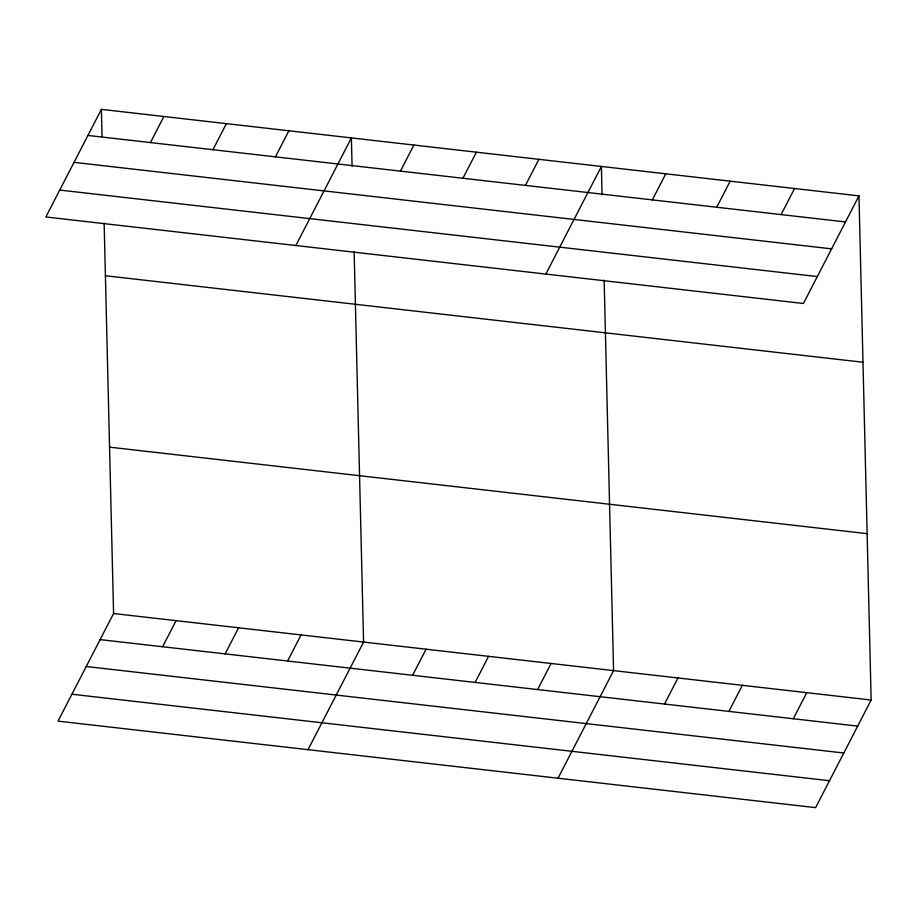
<?xml version="1.0" encoding="UTF-8"?>
<svg xmlns="http://www.w3.org/2000/svg" width="917" height="917" viewBox="0 0 917 917"><rect width="100%" height="100%" fill="white"/><g stroke="black" fill="none" stroke-linecap="round" stroke-linejoin="round"><path stroke-width="1.38" d="M101.386 109.364L45.85 216.974L803.418 303.481L858.965 195.871L101.386 109.364L102.039 136.381M150.434 142.582L163.891 116.505M212.927 149.723L226.384 123.646M275.432 156.853L288.889 130.776M295.847 245.515L351.383 137.917L352.071 166.355M104.137 223.129L113.582 613.519L58.035 721.129L815.614 807.636L871.15 700.026L858.965 195.871M400.431 171.124L413.888 145.046M162.618 646.737L176.075 620.66M462.925 178.265L476.393 152.188M225.112 653.878L238.58 627.801M525.43 185.406L538.887 159.317M287.617 661.008L301.074 634.931M545.844 274.068L601.392 166.458L602.079 194.897M308.032 749.67L363.579 642.072L354.134 251.671M652.319 199.895L665.776 173.817M412.616 675.279L426.073 649.202M716.716 207.242L730.173 181.165M475.121 682.42L488.578 656.343M781.112 214.601L794.569 188.512M537.614 689.561L551.071 663.484M558.04 778.224L613.576 670.614L604.143 280.212M664.504 704.05L677.972 677.972M728.9 711.397L742.357 685.32M793.297 718.756L806.754 692.679M87.929 135.441L845.497 221.948M74.048 162.355L831.616 248.851M59.731 190.071L817.311 276.567M105.409 275.742L862.989 362.238M109.559 447.152L867.127 533.66M113.582 613.519L871.15 700.026M100.113 639.607L857.693 726.104M86.232 666.51L843.8 753.006M71.927 694.226L829.495 780.734"/></g></svg>
